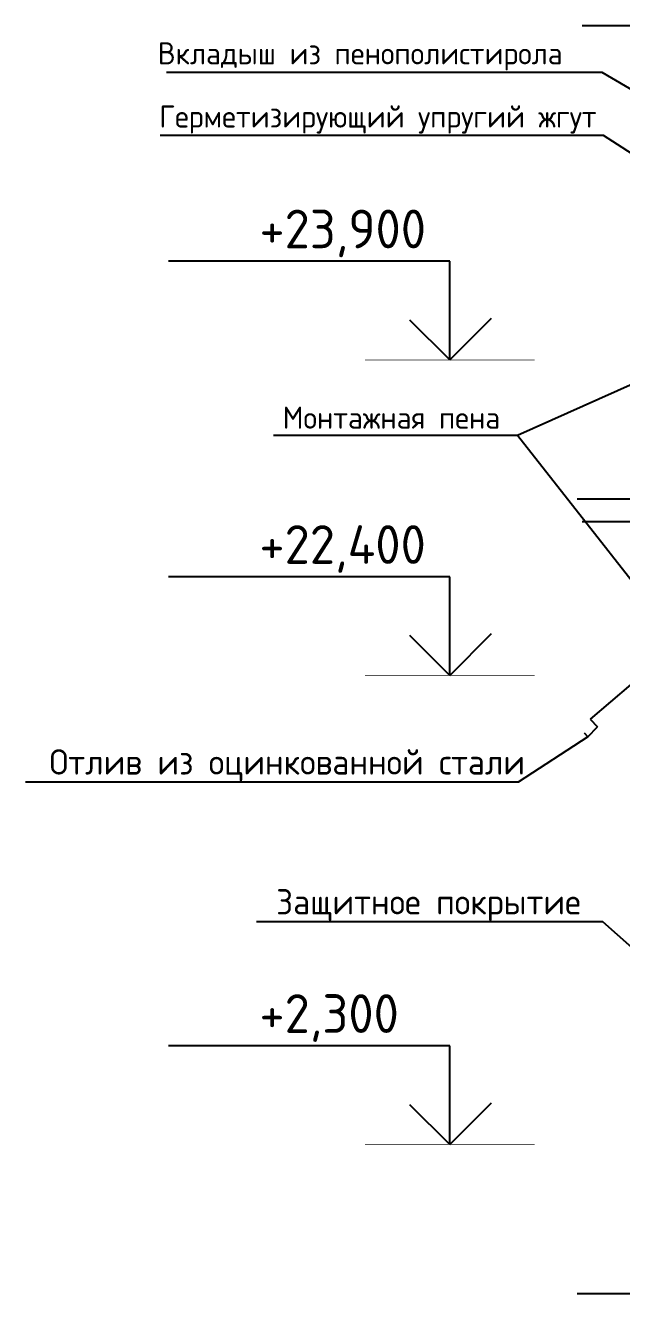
# Model space of a CAD drawing. Header units: millimetres. Extents: x -10163 to 1081624, y -5450 to 230390.
# Drawn here: x 432178 to 434065, y 56101 to 60117 of the extents above; entities that cross this region are included whole.
import ezdxf
from ezdxf.enums import TextEntityAlignment as Align

# ---------------------------------------------------------------- set-up
doc = ezdxf.new("R2010")
doc.units = ezdxf.units.MM
for name, color, linetype in [('0разрез', 7, 'Continuous'), ('ВЫНОСКИ_Р_СТ', 130, 'Continuous'), ('РАЗДЕЛИТ_ЛИНИИ', 150, 'Continuous')]:
    doc.layers.add(name, color=color, linetype=linetype)
doc.layers.add('RAZMER', color=250, linetype='Continuous', lineweight=13)
doc.layers.add('разрез по стене', color=150, linetype='Continuous', lineweight=25)
doc.styles.add('GOST-2.304_Type-B', font='GOST Common.ttf')
doc.styles.add('ГОСТ', font='GOST Common.ttf', dxfattribs={"height": 400})
doc.styles.add('Чертеж250', font='', dxfattribs={"height": 250})
doc.styles.get('Чертеж250').set_extended_font_data('GOST type B')

msp = doc.modelspace()

# ---------------------------------------------------------------- linework, layer by layer
for p, q in [((433520.86, 59369.529), (432631.454, 59369.529)), ((433520.86, 59057.545), (433520.86, 59369.529)), ((433520.86, 59057.545), (433394.978, 59183.428)), ((433520.86, 59057.545), (433653.089, 59189.774)), ((433520.86, 58370.571), (432631.454, 58370.571)), ((433520.86, 58058.587), (433520.86, 58370.571)), ((433520.86, 58058.587), (433394.978, 58184.47)), ((433520.86, 58058.587), (433653.089, 58190.816)), ((433520.86, 56885.645), (432631.454, 56885.645)), ((433520.86, 56573.661), (433520.86, 56885.645)), ((433520.86, 56573.661), (433394.978, 56699.544)), ((433520.86, 56573.661), (433653.089, 56705.89))]:
    msp.add_line(p, q)
at = {"ltscale": 10, "const_width": 2}
for points in [[(433252.204, 59057.545), (433789.517, 59057.545)], [(433252.204, 58058.587), (433789.517, 58058.587)], [(433252.204, 56573.661), (433789.517, 56573.661)]]:
    msp.add_lwpolyline(points, dxfattribs=at)
at = {"layer": '0разрез'}
for points in [[(434514.48, 59667.18), (434003.384, 59967.708), (432624.677, 59967.708)], [(434143.761, 59679.892), (434007.857, 59767.741), (432604.795, 59767.741)], [(434309.199, 59074.139), (433735.606, 58818.565)], [(433735.606, 58818.565), (432963.298, 58818.565)], [(434318.042, 58074.994), (433735.606, 58818.565)], [(433957.577, 57864.59), (433737.83, 57720.63), (432178.171, 57720.63)], [(434135.233, 57163.914), (434005.163, 57277.962), (432909.957, 57277.962)]]:
    msp.add_lwpolyline(points, dxfattribs=at)
at = {"layer": 'РАЗДЕЛИТ_ЛИНИИ', "color": 0}
for p, q in [((433939.401, 60116.526), (434357.504, 60116.526)), ((433924.037, 58617.765), (434357.511, 58617.765)), ((433939.408, 58546.368), (434357.511, 58546.368)), ((433924.037, 56101.421), (434357.511, 56101.421))]:
    msp.add_line(p, q, dxfattribs=at)
at = {"layer": 'разрез по стене'}
for p, q in [((434200.87, 58121.381), (433965.097, 57919.565)), ((433965.097, 57919.565), (433988.825, 57895.837)), ((433945.713, 57876.453), (433957.577, 57864.59)), ((433957.577, 57864.59), (433988.825, 57895.837))]:
    msp.add_line(p, q, dxfattribs=at)

# ---------------------------------------------------------------- texts
at = {"style": 'Чертеж250'}
for s, p in [('+23,900', (432918.795, 59410.748)), ('+22,400', (432918.795, 58411.79)), ('+2,300', (432918.795, 56926.864))]:
    msp.add_text(s, height=122.4, dxfattribs=at).set_placement(p)
at = {"layer": 'RAZMER', "color": 0, "style": 'GOST-2.304_Type-B'}
msp.add_text('Монтажная пена', height=70, dxfattribs=at).set_placement((432992.258, 58818.565), align=Align.BOTTOM_LEFT)
at = {"layer": 'ВЫНОСКИ_Р_СТ', "color": 0}
for s, height, style, p in [('Вкладыш из пенополистирола', 70, 'GOST-2.304_Type-B', (432597.192, 59971.975)), ('Герметизирующий упругий жгут', 70, 'GOST-2.304_Type-B', (432601.665, 59772.009)), ('Отлив из оцинкованной стали', 80, 'ГОСТ', (432254.285, 57720.63)), ('Защитное покрытие', 80, 'ГОСТ', (432971.63, 57277.962))]:
    msp.add_text(s, height=height, dxfattribs=dict(at, style=style)).set_placement(p, align=Align.BOTTOM_LEFT)

doc.saveas('drawing.dxf')
